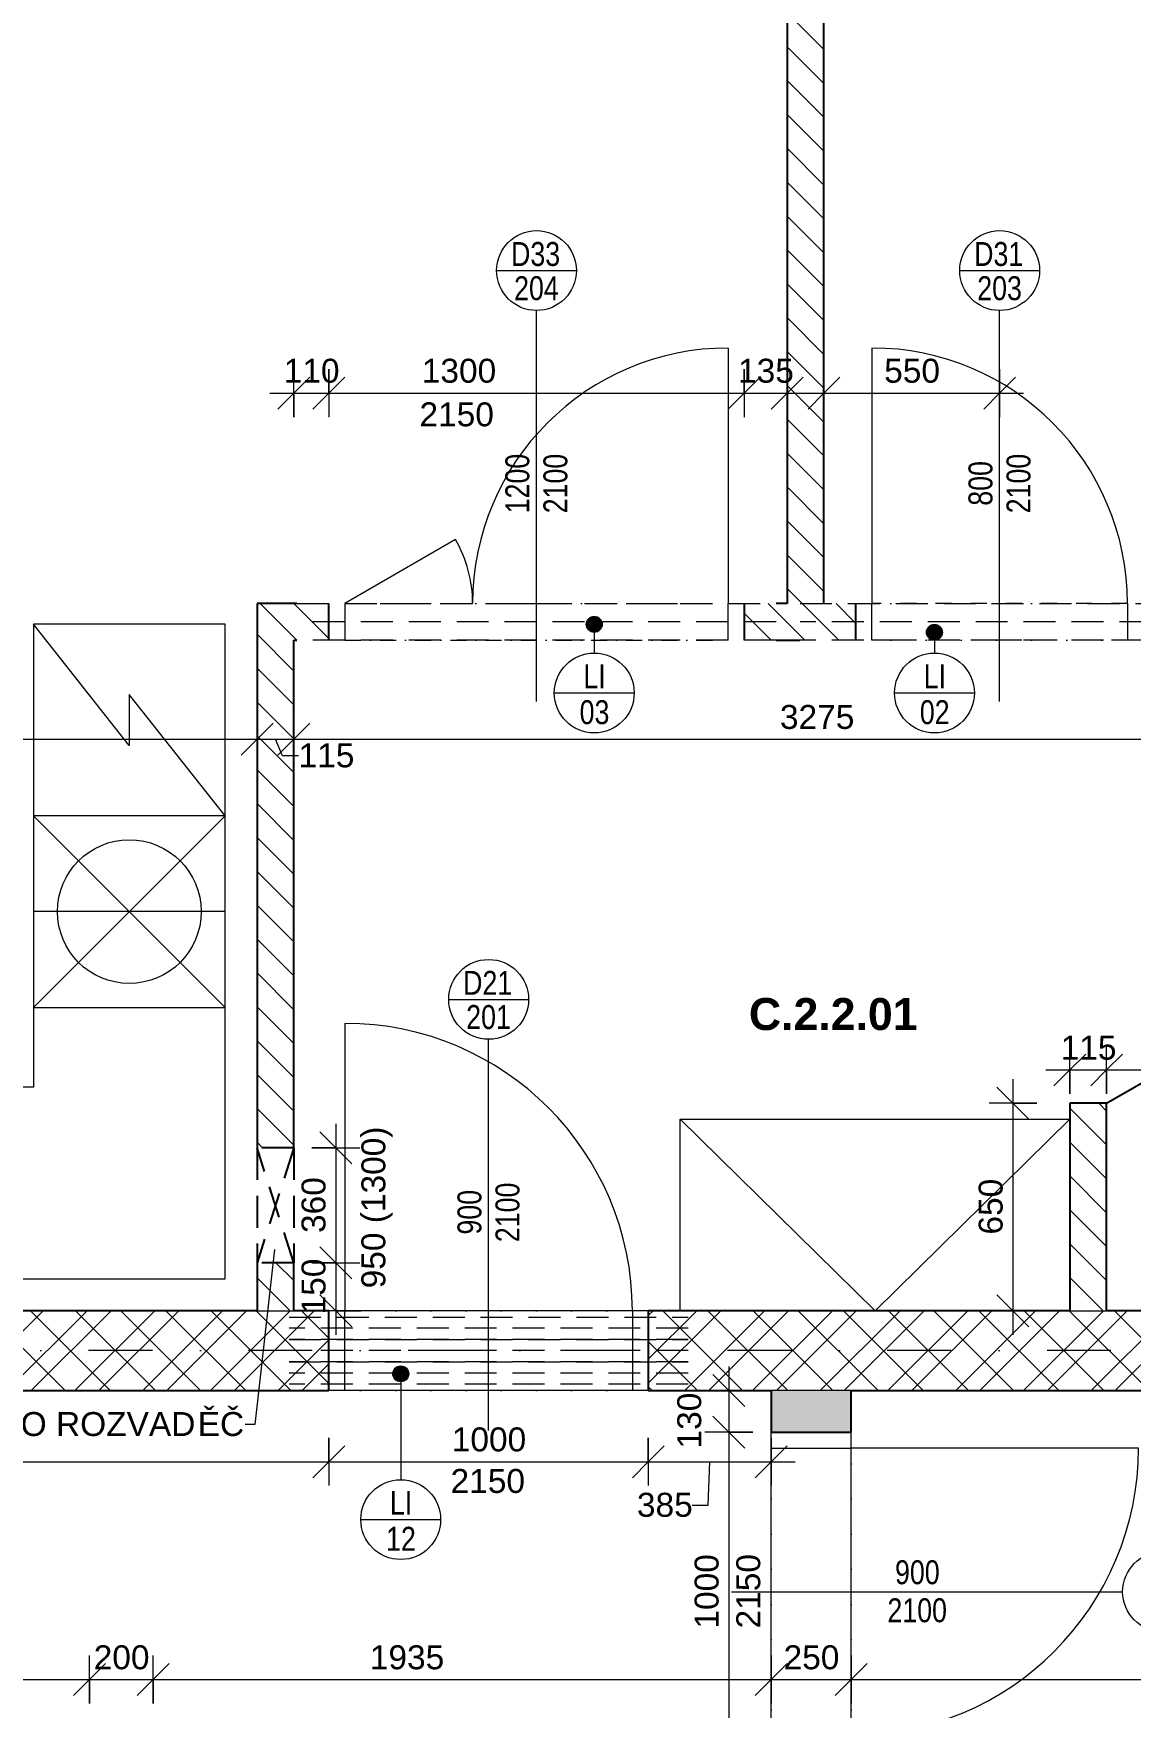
# Model space of a CAD drawing. Header units: millimetres. Extents: x -47720 to -5768, y -7799 to 13087.
# Drawn here: x -35010 to -31575, y -1719 to 3523 of the extents above; entities that cross this region are included whole.
import ezdxf

# ---------------------------------------------------------------- set-up
doc = ezdxf.new("R2010")
doc.units = ezdxf.units.MM
for name, pattern in [('HA_Dash_3mm-S1mm', [150, 100, -50]), ('HA_DashDot_10mm-S3mm', [500, 200, -150, 0, -150]), ('HA_DashDot_2_2mm-S0_6mm', [110, 50, -30, 0, -30])]:
    doc.linetypes.add(name, pattern=pattern)
for name, color, linetype, lineweight in [('A-____-____-DIMS', 9, 'Continuous', 5), ('A-____-____-DIMS-50', 9, 'Continuous', 5), ('A-____-____-IDEN', 9, 'Continuous', 9), ('A-AREA-____-IDEN', 9, 'Continuous', 9), ('A-DETL-____-OTLN', 9, 'Continuous', 25), ('A-DOOR-____-IDEN', 9, 'Continuous', 9), ('A-DOOR-____-MCUT', 9, 'HA_DashDot_2_2mm-S0_6mm', 9), ('A-DOOR-____-OTLN', 9, 'Continuous', 9), ('A-DOOR-FRAM-MCUT', 9, 'Continuous', 9), ('A-GENM-____-HDLN', 9, 'HA_Dash_3mm-S1mm', 9), ('A-GENM-____-IDEN', 9, 'Continuous', 9), ('A-GENM-____-MCUT', 9, 'HA_Dash_3mm-S1mm', 25), ('A-GENM-____-OTLN', 9, 'Continuous', 9), ('A-WALL-____-MCUT', 9, 'Continuous', 25), ('A-WALL-____-PATT', 9, 'Continuous', 25), ('I-FURN-____-OTLN', 9, 'Continuous', 9), ('I-WALL-____-MCUT', 9, 'Continuous', 25), ('Q-CASE-____-OTLN', 9, 'Continuous', 9), ('Q-SPCQ-____-OTLN', 9, 'Continuous', 9), ('S-GRID-____-OTLN', 9, 'Continuous', 5)]:
    doc.layers.add(name, color=color, linetype=linetype, lineweight=lineweight)
doc.styles.add('Arial_1', font='arial.ttf', dxfattribs={"height": 75})
doc.styles.add('Arial_2', font='arial.ttf', dxfattribs={"width": 0.8, "height": 75})
doc.styles.add('Arial_B', font='arialbd.ttf', dxfattribs={"height": 100})
doc.dimstyles.new('Inner_Dimensions', dxfattribs={"dimscale": 304.8, "dimtxt": 76.519455, "dimasz": 0.328084, "dimexe": 0.246063, "dimexo": 0.0625, "dimgap": 0.032808, "dimtad": 1, "dimdec": 0, "dimzin": 0, "dimdsep": 46, "dimtxsty": 'Arial_1', "dimblk1": 'OBLIQUE', "dimblk2": 'OBLIQUE', "dimsah": 1, "dimcen": 0.09, "dimdle": 0.246063, "dimazin": 0, "dimtfac": 1, "dimtdec": 4, "dimtix": 1, "dimtmove": 0, "dimatfit": 3, "dimfxl": 0.246063, "dimfxlon": 1, "dimtvp": 1, "dimtolj": 1, "dimtzin": 0, "dimlwd": 9, "dimlwe": 9, "dimarcsym": 2})
doc.dimstyles.new('Inner_Dimensions_1', dxfattribs={"dimscale": 304.8, "dimtxt": 76.519455, "dimasz": 0.328084, "dimexe": 0.246063, "dimexo": 0.0625, "dimgap": 0.032808, "dimtad": 1, "dimdec": 0, "dimzin": 0, "dimdsep": 46, "dimtxsty": 'Arial_1', "dimblk1": 'OBLIQUE', "dimblk2": 'OBLIQUE', "dimsah": 1, "dimcen": 0.09, "dimdle": 0.246063, "dimazin": 0, "dimtfac": 1, "dimtdec": 4, "dimtix": 1, "dimtmove": 1, "dimatfit": 3, "dimfxl": 0.246063, "dimfxlon": 1, "dimtvp": 1, "dimtolj": 1, "dimtzin": 0, "dimlwd": 9, "dimlwe": 9, "dimarcsym": 2})
doc.dimstyles.new('Inner_Dimensions_2', dxfattribs={"dimscale": 304.8, "dimtxt": 76.519455, "dimasz": 0.328084, "dimexe": 0.246063, "dimexo": 0.0625, "dimgap": 0.032808, "dimtad": 1, "dimdec": 0, "dimzin": 0, "dimdsep": 46, "dimtxsty": 'Arial_1', "dimblk1": 'OBLIQUE', "dimblk2": 'OBLIQUE', "dimsah": 1, "dimcen": 0.09, "dimdle": 0.246063, "dimazin": 0, "dimtfac": 1, "dimtdec": 4, "dimtix": 1, "dimtmove": 2, "dimatfit": 3, "dimfxl": 0.246063, "dimfxlon": 1, "dimtvp": 1, "dimtolj": 1, "dimtzin": 0, "dimlwd": 9, "dimlwe": 9, "dimarcsym": 2})
pattern_1 = [(135, (0, 0), (-53.03301, -53.03301), [])]

# ---------------------------------------------------------------- blocks, each defined once
blk = doc.blocks.new('HA_DR_Double_Swing_Solid - In_BJ_1200x2100_800-1662813-DPS_2NP-C')
at = {"layer": 'A-DOOR-____-MCUT'}
for p, q in [((-600, 57.5), (600, 57.5)), ((-600, -57.5), (600, -57.5))]:
    blk.add_line(p, q, dxfattribs=at)
at = {"layer": 'A-DOOR-____-OTLN', "lineweight": 5}
for p, q in [((600, 857.5), (600, 57.5)), ((-253.6, 257.5), (-599.9, 57.5))]:
    blk.add_line(p, q, dxfattribs=at)
for centre, radius, start, end in [((600, 57.5), 800, 90, 180), ((-600, 57.5), 400, 360, 30)]:
    blk.add_arc(centre, radius, start, end, dxfattribs=at)
at = {"layer": 'A-DOOR-FRAM-MCUT'}
for p, q in [((-600, 57.5), (-600, -57.5)), ((600, -57.5), (600, 57.5))]:
    blk.add_line(p, q, dxfattribs=at)
blk = doc.blocks.new('HA_DR_Single_Swing_Solid - In_BJ_800x2100-2040331-DPS_2NP-C')
at = {"layer": 'A-DOOR-____-MCUT'}
for p, q in [((-400, 57.5), (400, 57.5)), ((-400, -57.5), (400, -57.5))]:
    blk.add_line(p, q, dxfattribs=at)
at = {"layer": 'A-DOOR-____-OTLN', "lineweight": 5}
blk.add_line((400, -857.5), (400, -57.5), dxfattribs=at)
blk.add_arc((400, -57.5), 800, 180, 270, dxfattribs=at)
at = {"layer": 'A-DOOR-FRAM-MCUT'}
for p, q in [((-400, -57.5), (-400, 57.5)), ((400, 57.5), (400, -57.5))]:
    blk.add_line(p, q, dxfattribs=at)
blk = doc.blocks.new('HA_DR_Single_Swing_Solid - In_BJ_900x2100_Vstup-2040226-DPS_2NP-C')
at = {"layer": 'A-DOOR-____-MCUT'}
for p, q in [((-450, 125), (450, 125)), ((-450, -125), (450, -125))]:
    blk.add_line(p, q, dxfattribs=at)
at = {"layer": 'A-DOOR-____-OTLN'}
for p, q in [((-500, 125), (500, 125)), ((-500, -125), (500, -125))]:
    blk.add_line(p, q, dxfattribs=at)
at = {"layer": 'A-DOOR-____-OTLN', "lineweight": 5}
blk.add_line((450, -1025), (450, -125), dxfattribs=at)
blk.add_arc((450, -125), 900, 180, 270, dxfattribs=at)
at = {"layer": 'A-DOOR-FRAM-MCUT'}
for p, q in [((-450, -125), (-450, 125)), ((450, 125), (450, -125))]:
    blk.add_line(p, q, dxfattribs=at)
blk = doc.blocks.new('Casework 4 - Casework 6-1427864-DPS_2NP-C')
at = {"layer": 'Q-CASE-____-OTLN'}
for p, q in [((-36614.9, 1073.2), (-36614.9, 238.2)), ((-36014.9, 223.2), (-36014.9, 1073.2)), ((-35009.9, 473.2), (-35009.9, 223.2)), ((-34409.9, -376.8), (-34409.9, 473.2)), ((-35009.9, 223.2), (-36014.9, 223.2)), ((-36364.9, 123.2), (-36364.9, -376.8)), ((-36364.9, -376.8), (-36359.9, -376.8)), ((-36244.9, -376.8), (-34409.9, -376.8))]:
    blk.add_line(p, q, dxfattribs=at)
blk = doc.blocks.new('Lednice_Mraznička_ADNS - Lednice 600x600x1800-V3-DPS_2NP-C')
at = {"layer": 'Q-SPCQ-____-OTLN'}
for p, q in [((300, 300), (-300, 300)), ((-300, 300), (-300, -300)), ((300, 300), (-80, 0)), ((80, 0), (-300, -300)), ((-80, 0), (80, 0)), ((-300, -300), (300, -300))]:
    blk.add_line(p, q, dxfattribs=at)
blk = doc.blocks.new('Kuchyňská_linka_myčka_ADNS - Myčka-1423139-DPS_2NP-C')
at = {"layer": 'Q-SPCQ-____-OTLN'}
for p, q in [((300, 300), (-300, 300)), ((-300, 300), (-300, -300)), ((300, 300), (-300, -300)), ((-300, 300), (300, -300)), ((300, 300), (-300, 300)), ((-300, 300), (-300, 0)), ((300, -300), (300, 300)), ((300, 0), (300, 300)), ((-300, 0), (300, 0)), ((-300, -300), (300, -300))]:
    blk.add_line(p, q, dxfattribs=at)
blk.add_circle((0, 0), 225, dxfattribs=at)
blk = doc.blocks.new('HA_DR_Single_Swing_Solid - In_BJ_900x2100_Vstup-2040222-DPS_2NP-C')
at = {"layer": 'A-DOOR-____-MCUT'}
for p, q in [((-450, 125), (450, 125)), ((-450, -125), (450, -125))]:
    blk.add_line(p, q, dxfattribs=at)
at = {"layer": 'A-DOOR-____-OTLN'}
for p, q in [((-500, 125), (500, 125)), ((-500, -125), (500, -125))]:
    blk.add_line(p, q, dxfattribs=at)
at = {"layer": 'A-DOOR-____-OTLN', "lineweight": 5}
blk.add_line((450, -1025), (450, -125), dxfattribs=at)
blk.add_arc((450, -125), 900, 180, 270, dxfattribs=at)
at = {"layer": 'A-DOOR-FRAM-MCUT'}
for p, q in [((-450, -125), (-450, 125)), ((450, 125), (450, -125))]:
    blk.add_line(p, q, dxfattribs=at)
blk = doc.blocks.new('NAB_Šatní_skříň_ADNS - 600x2000xšířka-1703272-DPS_2NP-C')
at = {"layer": 'I-FURN-____-OTLN'}
for p, q in [((0, -600), (610, 0)), ((610, 0), (1220, -600)), ((1220, 0), (1220, -599.9)), ((1219.9, -600), (0.1, -600))]:
    blk.add_line(p, q, dxfattribs=at)
blk = doc.blocks.new('TB_Porotherm KP7_1250mm - TB_Porotherm KP7_1250mm-1864450-DPS_2NP-C')
at = {"layer": 'A-GENM-____-HDLN'}
for p, q in [((-625, 35), (625, 35)), ((-625, 0), (625, 0)), ((625, -35), (-625, -35))]:
    blk.add_line(p, q, dxfattribs=at)
blk = doc.blocks.new('TB_Porotherm KP11_5_1250mm - TB_Porotherm KP11_5_1250mm-1870064-DPS_2NP-C')
at = {"layer": 'A-GENM-____-HDLN'}
for p, q in [((-625, 57.5), (625, 57.5)), ((-625, 0), (625, 0)), ((625, -57.5), (-625, -57.5))]:
    blk.add_line(p, q, dxfattribs=at)
blk = doc.blocks.new('TB_Porotherm KP11_5_1500mm - TB_Porotherm KP11_5_1500mm-1870867-DPS_2NP-C')
at = {"layer": 'A-GENM-____-HDLN'}
for p, q in [((-750, 57.5), (750, 57.5)), ((-750, 0), (750, 0)), ((750, -57.5), (-750, -57.5))]:
    blk.add_line(p, q, dxfattribs=at)
blk = doc.blocks.new('HA_GM_Opening_Rectangle_WallBased - Default-1969288-DPS_2NP-C')
at = {"layer": 'A-GENM-____-MCUT'}
for p, q in [((305, 57.5), (-55, -57.5)), ((-55, 57.5), (305, -57.5)), ((-55, 57.5), (-55, -57.5)), ((-55, 57.5), (305, 57.5)), ((305, 57.5), (305, -57.5)), ((-55, -57.5), (305, -57.5))]:
    blk.add_line(p, q, dxfattribs=at)
blk = doc.blocks.new('DIMBLOCK21-DPS_2NP-C')
at = {"layer": 'A-____-____-DIMS-50', "lineweight": 9}
for p, q in [((-36709.9, 1387.9), (-36709.9, 1237.9)), ((-36709.9, 1312.9), (-36709.9, 1387.9)), ((-34309.9, 1387.9), (-34309.9, 1237.9)), ((-34309.9, 1312.9), (-34309.9, 1387.9)), ((-36709.9, 1312.9), (-36759.9, 1262.9)), ((-36709.9, 1312.9), (-36659.9, 1362.9)), ((-36709.9, 1312.9), (-34309.9, 1312.9)), ((-34309.9, 1312.9), (-34359.9, 1262.9)), ((-34309.9, 1312.9), (-34259.9, 1362.9))]:
    blk.add_line(p, q, dxfattribs=at)
at = {"layer": 'A-____-____-DIMS-50', "color": 0, "lineweight": 9, "insert": (-35625.3, 1420.3), "char_height": 75, "width": 276.883, "attachment_point": 1, "line_spacing_factor": 0.941778, "style": 'Arial_1'}
blk.add_mtext('2400', dxfattribs=at)
blk = doc.blocks.new('_Oblique')
at = {"color": 0, "linetype": 'ByBlock', "lineweight": -2}
blk.add_line((-0.5, -0.5), (0.5, 0.5), dxfattribs=at)
blk = doc.blocks.new('DIMBLOCK22-DPS_2NP-C')
at = {"layer": 'A-____-____-DIMS-50', "lineweight": 9}
for p, q in [((-34309.9, 1387.9), (-34309.9, 1237.9)), ((-34309.9, 1312.9), (-34309.9, 1387.9)), ((-34194.9, 1387.9), (-34194.9, 1237.9)), ((-34194.9, 1312.9), (-34194.9, 1387.9)), ((-34309.9, 1312.9), (-34359.9, 1262.9)), ((-34309.9, 1312.9), (-34259.9, 1362.9)), ((-34309.9, 1312.9), (-34194.9, 1312.9)), ((-34229.9, 1261.5), (-34252.4, 1312.9)), ((-34194.9, 1312.9), (-34244.9, 1262.9)), ((-34194.9, 1312.9), (-34144.9, 1362.9)), ((-34179.9, 1261.5), (-34229.9, 1261.5))]:
    blk.add_line(p, q, dxfattribs=at)
at = {"layer": 'A-____-____-DIMS-50', "color": 0, "lineweight": 9, "insert": (-34179.9, 1300), "char_height": 75, "width": 207.662, "attachment_point": 1, "line_spacing_factor": 0.941778, "style": 'Arial_1'}
blk.add_mtext('115', dxfattribs=at)
blk = doc.blocks.new('DIMBLOCK23-DPS_2NP-C')
at = {"layer": 'A-____-____-DIMS-50', "lineweight": 9}
for p, q in [((-34194.9, 1387.9), (-34194.9, 1237.9)), ((-34194.9, 1312.9), (-34194.9, 1387.9)), ((-30919.9, 1237.9), (-30919.9, 1387.9)), ((-34194.9, 1312.9), (-34244.9, 1262.9)), ((-34194.9, 1312.9), (-34144.9, 1362.9)), ((-34194.9, 1312.9), (-30919.9, 1312.9)), ((-30919.9, 1312.9), (-30969.9, 1262.9)), ((-30919.9, 1312.9), (-30869.9, 1362.9)), ((-30919.9, 1312.9), (-30919.9, 1237.9))]:
    blk.add_line(p, q, dxfattribs=at)
at = {"layer": 'A-____-____-DIMS-50', "color": 0, "lineweight": 9, "insert": (-32672.8, 1420.3), "char_height": 75, "width": 276.883, "attachment_point": 1, "line_spacing_factor": 0.941778, "style": 'Arial_1'}
blk.add_mtext('3275', dxfattribs=at)
blk = doc.blocks.new('HA_TAG_Door_TypeMark_wDimensions - Scale50_Left with Bouble-921048-DPS_2NP-C')
at = {"layer": 'A-DOOR-____-IDEN'}
for p, q in [((-2.5, 22), (2.5, 22)), ((0, -5), (0, 19.5))]:
    blk.add_line(p, q, dxfattribs=at)
blk.add_circle((0, 22), 2.5, dxfattribs=at)
blk = doc.blocks.new('HA_TAG_Door_TypeMark_wDimensions - Scale50_Right with Bouble-921060-DPS_2NP-C')
at = {"layer": 'A-DOOR-____-IDEN'}
for p, q in [((0, 5), (0, -19.5)), ((-2.5, -22), (2.5, -22))]:
    blk.add_line(p, q, dxfattribs=at)
blk.add_circle((0, -22), 2.5, dxfattribs=at)
blk = doc.blocks.new('DIMBLOCK120-DPS_2NP-C')
at = {"layer": 'A-____-____-DIMS-50', "lineweight": 9}
for p, q in [((-36634.9, -1707), (-36634.9, -1557)), ((-34834.9, -1707), (-34834.9, -1557)), ((-36634.9, -1632), (-36584.9, -1582)), ((-34834.9, -1632), (-34784.9, -1582)), ((-36634.9, -1632), (-36684.9, -1682)), ((-36634.9, -1632), (-34834.9, -1632)), ((-36634.9, -1632), (-36634.9, -1707)), ((-34834.9, -1632), (-34884.9, -1682)), ((-34834.9, -1632), (-34834.9, -1707))]:
    blk.add_line(p, q, dxfattribs=at)
at = {"layer": 'A-____-____-DIMS-50', "color": 0, "lineweight": 9, "insert": (-35850.3, -1524.6), "char_height": 75, "width": 276.883, "attachment_point": 1, "line_spacing_factor": 0.941778, "style": 'Arial_1'}
blk.add_mtext('1800', dxfattribs=at)
blk = doc.blocks.new('DIMBLOCK121-DPS_2NP-C')
at = {"layer": 'A-____-____-DIMS-50', "lineweight": 9}
for p, q in [((-34834.9, -1707), (-34834.9, -1557)), ((-34634.9, -1707), (-34634.9, -1557)), ((-34834.9, -1632), (-34784.9, -1582)), ((-34634.9, -1632), (-34584.9, -1582)), ((-34834.9, -1632), (-34884.9, -1682)), ((-34834.9, -1632), (-34634.9, -1632)), ((-34834.9, -1632), (-34834.9, -1707)), ((-34634.9, -1632), (-34684.9, -1682)), ((-34634.9, -1632), (-34634.9, -1707))]:
    blk.add_line(p, q, dxfattribs=at)
at = {"layer": 'A-____-____-DIMS-50', "color": 0, "lineweight": 9, "insert": (-34821.4, -1524.6), "char_height": 75, "width": 207.662, "attachment_point": 1, "line_spacing_factor": 0.941778, "style": 'Arial_1'}
blk.add_mtext('200', dxfattribs=at)
blk = doc.blocks.new('DIMBLOCK122-DPS_2NP-C')
at = {"layer": 'A-____-____-DIMS-50', "lineweight": 9}
for p, q in [((-34634.9, -1707), (-34634.9, -1557)), ((-32699.9, -1557), (-32699.9, -1707)), ((-32699.9, -1632), (-32699.9, -1557)), ((-34634.9, -1632), (-34584.9, -1582)), ((-32699.9, -1632), (-32649.9, -1582)), ((-34634.9, -1632), (-34684.9, -1682)), ((-34634.9, -1632), (-32699.9, -1632)), ((-34634.9, -1632), (-34634.9, -1707)), ((-32699.9, -1632), (-32749.9, -1682))]:
    blk.add_line(p, q, dxfattribs=at)
at = {"layer": 'A-____-____-DIMS-50', "color": 0, "lineweight": 9, "insert": (-33956.9, -1524.6), "char_height": 75, "width": 276.883, "attachment_point": 1, "line_spacing_factor": 0.941778, "style": 'Arial_1'}
blk.add_mtext('1935', dxfattribs=at)
blk = doc.blocks.new('DIMBLOCK123-DPS_2NP-C')
at = {"layer": 'A-____-____-DIMS-50', "lineweight": 9}
for p, q in [((-32699.9, -1557), (-32699.9, -1707)), ((-32699.9, -1632), (-32699.9, -1557)), ((-32449.9, -1557), (-32449.9, -1707)), ((-32449.9, -1632), (-32449.9, -1557)), ((-32699.9, -1632), (-32649.9, -1582)), ((-32449.9, -1632), (-32399.9, -1582)), ((-32699.9, -1632), (-32749.9, -1682)), ((-32699.9, -1632), (-32449.9, -1632)), ((-32449.9, -1632), (-32499.9, -1682))]:
    blk.add_line(p, q, dxfattribs=at)
at = {"layer": 'A-____-____-DIMS-50', "color": 0, "lineweight": 9, "insert": (-32661.4, -1524.6), "char_height": 75, "width": 207.662, "attachment_point": 1, "line_spacing_factor": 0.941778, "style": 'Arial_1'}
blk.add_mtext('250', dxfattribs=at)
blk = doc.blocks.new('DIMBLOCK124-DPS_2NP-C')
at = {"layer": 'A-____-____-DIMS-50', "lineweight": 9}
for p, q in [((-32449.9, -1557), (-32449.9, -1707)), ((-32449.9, -1632), (-32449.9, -1557)), ((-29499.9, -1707), (-29499.9, -1557)), ((-32449.9, -1632), (-32399.9, -1582)), ((-29499.9, -1632), (-29449.9, -1582)), ((-32449.9, -1632), (-32499.9, -1682)), ((-32449.9, -1632), (-29499.9, -1632)), ((-29499.9, -1632), (-29549.9, -1682)), ((-29499.9, -1632), (-29499.9, -1707))]:
    blk.add_line(p, q, dxfattribs=at)
at = {"layer": 'A-____-____-DIMS-50', "color": 0, "lineweight": 9, "insert": (-31090.3, -1524.6), "char_height": 75, "width": 276.883, "attachment_point": 1, "line_spacing_factor": 0.941778, "style": 'Arial_1'}
blk.add_mtext('2950', dxfattribs=at)
blk = doc.blocks.new('DIMBLOCK145-DPS_2NP-C')
at = {"layer": 'A-____-____-DIMS-50', "lineweight": 9}
for p, q in [((-32832.5, -726.8), (-32882.5, -676.8)), ((-32832.5, -651.8), (-32832.5, -856.8)), ((-32757.5, -726.8), (-32907.5, -726.8)), ((-32832.5, -726.8), (-32782.5, -776.8)), ((-32832.5, -726.8), (-32757.5, -726.8)), ((-32832.5, -856.8), (-32882.5, -806.8)), ((-32757.5, -856.8), (-32907.5, -856.8)), ((-32832.5, -856.8), (-32782.5, -906.8)), ((-32832.5, -856.8), (-32757.5, -856.8))]:
    blk.add_line(p, q, dxfattribs=at)
at = {"layer": 'A-____-____-DIMS-50', "color": 0, "lineweight": 9, "insert": (-32994.3, -908.2), "char_height": 75, "width": 207.662, "attachment_point": 1, "rotation": 90, "line_spacing_factor": 0.941778, "style": 'Arial_1'}
blk.add_mtext('130', dxfattribs=at)
blk = doc.blocks.new('DIMBLOCK146-DPS_2NP-C')
at = {"layer": 'A-____-____-DIMS-50', "lineweight": 9}
for p, q in [((-32832.5, -856.8), (-32882.5, -806.8)), ((-32757.5, -856.8), (-32907.5, -856.8)), ((-32832.5, -856.8), (-32832.5, -1856.8)), ((-32832.5, -856.8), (-32782.5, -906.8)), ((-32832.5, -856.8), (-32757.5, -856.8)), ((-32832.5, -1856.8), (-32882.5, -1806.8)), ((-32757.5, -1856.8), (-32907.5, -1856.8)), ((-32832.5, -1856.8), (-32782.5, -1906.8)), ((-32832.5, -1856.8), (-32757.5, -1856.8))]:
    blk.add_line(p, q, dxfattribs=at)
at = {"layer": 'A-____-____-DIMS-50', "color": 0, "lineweight": 9, "insert": (-32939.9, -1472.2), "char_height": 75, "width": 276.883, "attachment_point": 1, "rotation": 90, "line_spacing_factor": 0.941778, "style": 'Arial_1'}
blk.add_mtext('1000', dxfattribs=at)
blk = doc.blocks.new('DIMBLOCK150-DPS_2NP-C')
at = {"layer": 'A-____-____-DIMS-50', "lineweight": 9}
for p, q in [((-39124.9, -874.6), (-39124.9, -1024.6)), ((-39124.9, -949.6), (-39124.9, -874.6)), ((-34084.9, -874.6), (-34084.9, -1024.6)), ((-34084.9, -949.6), (-34084.9, -874.6)), ((-39124.9, -949.6), (-39074.9, -899.6)), ((-34084.9, -949.6), (-34034.9, -899.6)), ((-39124.9, -949.6), (-39174.9, -999.6)), ((-39124.9, -949.6), (-34084.9, -949.6)), ((-34084.9, -949.6), (-34134.9, -999.6))]:
    blk.add_line(p, q, dxfattribs=at)
at = {"layer": 'A-____-____-DIMS-50', "color": 0, "lineweight": 9, "insert": (-36720.3, -842.2), "char_height": 75, "width": 276.883, "attachment_point": 1, "line_spacing_factor": 0.941778, "style": 'Arial_1'}
blk.add_mtext('5040', dxfattribs=at)
blk = doc.blocks.new('DIMBLOCK151-DPS_2NP-C')
at = {"layer": 'A-____-____-DIMS-50', "lineweight": 9}
for p, q in [((-34084.9, -874.6), (-34084.9, -1024.6)), ((-34084.9, -949.6), (-34084.9, -874.6)), ((-33084.9, -874.6), (-33084.9, -1024.6)), ((-33084.9, -949.6), (-33084.9, -874.6)), ((-34084.9, -949.6), (-34034.9, -899.6)), ((-33084.9, -949.6), (-33034.9, -899.6)), ((-34084.9, -949.6), (-34134.9, -999.6)), ((-34084.9, -949.6), (-33084.9, -949.6)), ((-33084.9, -949.6), (-33134.9, -999.6))]:
    blk.add_line(p, q, dxfattribs=at)
at = {"layer": 'A-____-____-DIMS-50', "color": 0, "lineweight": 9, "insert": (-33700.3, -842.2), "char_height": 75, "width": 276.883, "attachment_point": 1, "line_spacing_factor": 0.941778, "style": 'Arial_1'}
blk.add_mtext('1000', dxfattribs=at)
blk = doc.blocks.new('DIMBLOCK152-DPS_2NP-C')
at = {"layer": 'A-____-____-DIMS-50', "lineweight": 9}
for p, q in [((-33084.9, -874.6), (-33084.9, -1024.6)), ((-33084.9, -949.6), (-33084.9, -874.6)), ((-32699.9, -874.6), (-32699.9, -1024.6)), ((-32699.9, -949.6), (-32699.9, -874.6)), ((-33084.9, -949.6), (-33034.9, -899.6)), ((-32699.9, -949.6), (-32649.9, -899.6)), ((-33084.9, -949.6), (-33134.9, -999.6)), ((-33084.9, -949.6), (-32624.9, -949.6)), ((-32897.5, -1085.5), (-32892.4, -949.6)), ((-32699.9, -949.6), (-32749.9, -999.6)), ((-32947.5, -1085.5), (-32897.5, -1085.5))]:
    blk.add_line(p, q, dxfattribs=at)
at = {"layer": 'A-____-____-DIMS-50', "color": 0, "lineweight": 9, "insert": (-33120.6, -1047), "char_height": 75, "width": 207.662, "attachment_point": 1, "line_spacing_factor": 0.941778, "style": 'Arial_1'}
blk.add_mtext('385', dxfattribs=at)
blk = doc.blocks.new('DIMBLOCK172-DPS_2NP-C')
at = {"layer": 'A-____-____-DIMS-50', "lineweight": 9}
for p, q in [((-31764.9, 202.2), (-31764.9, 352.2)), ((-31764.9, 277.2), (-31714.9, 327.2)), ((-31649.9, 202.2), (-31649.9, 352.2)), ((-31649.9, 277.2), (-31599.9, 327.2)), ((-31839.9, 277.2), (-31649.9, 277.2)), ((-31764.9, 277.2), (-31814.9, 227.2)), ((-31764.9, 277.2), (-31764.9, 202.2)), ((-31649.9, 277.2), (-31699.9, 227.2)), ((-31649.9, 277.2), (-31649.9, 202.2))]:
    blk.add_line(p, q, dxfattribs=at)
at = {"layer": 'A-____-____-DIMS-50', "color": 0, "lineweight": 9, "insert": (-31793.9, 384.6), "char_height": 75, "width": 207.662, "attachment_point": 1, "line_spacing_factor": 0.941778, "style": 'Arial_1'}
blk.add_mtext('115', dxfattribs=at)
blk = doc.blocks.new('DIMBLOCK173-DPS_2NP-C')
at = {"layer": 'A-____-____-DIMS-50', "lineweight": 9}
for p, q in [((-31649.9, 202.2), (-31649.9, 352.2)), ((-31649.9, 277.2), (-31599.9, 327.2)), ((-30919.9, 352.2), (-30919.9, 202.2)), ((-30919.9, 277.2), (-30919.9, 352.2)), ((-30919.9, 277.2), (-30869.9, 327.2)), ((-31649.9, 277.2), (-31699.9, 227.2)), ((-31649.9, 277.2), (-30844.9, 277.2)), ((-31649.9, 277.2), (-31649.9, 202.2)), ((-30919.9, 277.2), (-30969.9, 227.2))]:
    blk.add_line(p, q, dxfattribs=at)
at = {"layer": 'A-____-____-DIMS-50', "color": 0, "lineweight": 9, "insert": (-31371.4, 476.2), "char_height": 75, "width": 207.662, "attachment_point": 1, "line_spacing_factor": 0.941778, "style": 'Arial_1'}
blk.add_mtext('730', dxfattribs=at)
blk = doc.blocks.new('DIMBLOCK174-DPS_2NP-C')
at = {"layer": 'A-____-____-DIMS-50', "lineweight": 9}
for p, q in [((-31943.2, 173.2), (-31993.2, 223.2)), ((-31943.2, 248.2), (-31943.2, -551.8)), ((-31868.2, 173.2), (-32018.2, 173.2)), ((-31943.2, 173.2), (-31893.2, 123.2)), ((-31943.2, 173.2), (-31868.2, 173.2)), ((-31943.2, -476.8), (-31993.2, -426.8)), ((-31868.2, -476.8), (-32018.2, -476.8)), ((-31943.2, -476.8), (-31893.2, -526.8)), ((-31943.2, -476.8), (-31868.2, -476.8))]:
    blk.add_line(p, q, dxfattribs=at)
at = {"layer": 'A-____-____-DIMS-50', "color": 0, "lineweight": 9, "insert": (-32050.6, -238.3), "char_height": 75, "width": 207.662, "attachment_point": 1, "rotation": 90, "line_spacing_factor": 0.941778, "style": 'Arial_1'}
blk.add_mtext('650', dxfattribs=at)
blk = doc.blocks.new('DIMBLOCK184-DPS_2NP-C')
at = {"layer": 'A-____-____-DIMS-50', "lineweight": 9}
for p, q in [((-34063.3, 108.3), (-34063.3, -326.7)), ((-34063.3, 33.3), (-34113.3, 83.3)), ((-34138.3, 33.3), (-33988.3, 33.3)), ((-34063.3, 33.3), (-34138.3, 33.3)), ((-34063.3, 33.3), (-34013.3, -16.7)), ((-34063.3, -326.7), (-34113.3, -276.7)), ((-34138.3, -326.7), (-33988.3, -326.7)), ((-34063.3, -326.7), (-34138.3, -326.7)), ((-34063.3, -326.7), (-34013.3, -376.7))]:
    blk.add_line(p, q, dxfattribs=at)
at = {"layer": 'A-____-____-DIMS-50', "color": 0, "lineweight": 9, "insert": (-34170.7, -233.3), "char_height": 75, "width": 207.662, "attachment_point": 1, "rotation": 90, "line_spacing_factor": 0.941778, "style": 'Arial_1'}
blk.add_mtext('360', dxfattribs=at)
blk = doc.blocks.new('DIMBLOCK185-DPS_2NP-C')
at = {"layer": 'A-____-____-DIMS-50', "lineweight": 9}
for p, q in [((-34063.3, -326.7), (-34113.3, -276.7)), ((-34138.3, -326.7), (-33988.3, -326.7)), ((-34063.3, -326.7), (-34138.3, -326.7)), ((-34063.3, -326.7), (-34063.3, -551.8)), ((-34063.3, -326.7), (-34013.3, -376.7)), ((-34063.3, -476.8), (-34113.3, -426.8)), ((-33988.3, -476.8), (-34138.3, -476.8)), ((-34063.3, -476.8), (-34013.3, -526.8)), ((-34063.3, -476.8), (-33988.3, -476.8))]:
    blk.add_line(p, q, dxfattribs=at)
at = {"layer": 'A-____-____-DIMS-50', "color": 0, "lineweight": 9, "insert": (-34170.7, -488.3), "char_height": 75, "width": 207.662, "attachment_point": 1, "rotation": 90, "line_spacing_factor": 0.941778, "style": 'Arial_1'}
blk.add_mtext('150', dxfattribs=at)
blk = doc.blocks.new('HA_TAG_GM_Products - Generic-588599-DPS_2NP-C')
at = {"layer": 'A-GENM-____-IDEN'}
blk.add_line((-2.5, 0), (2.5, 0), dxfattribs=at)
blk.add_circle((0, 0), 2.5, dxfattribs=at)
blk = doc.blocks.new('DIMBLOCK224-DPS_2NP-C')
at = {"layer": 'A-____-____-DIMS-50', "lineweight": 9}
for p, q in [((-34194.9, 2322.1), (-34194.9, 2472.1)), ((-34084.9, 2472.1), (-34084.9, 2322.1)), ((-34084.9, 2397.1), (-34084.9, 2472.1)), ((-34194.9, 2397.1), (-34144.9, 2447.1)), ((-34084.9, 2397.1), (-34034.9, 2447.1)), ((-34269.9, 2397.1), (-34084.9, 2397.1)), ((-34194.9, 2397.1), (-34244.9, 2347.1)), ((-34194.9, 2397.1), (-34194.9, 2322.1)), ((-34084.9, 2397.1), (-34134.9, 2347.1))]:
    blk.add_line(p, q, dxfattribs=at)
at = {"layer": 'A-____-____-DIMS-50', "color": 0, "lineweight": 9, "insert": (-34226.4, 2504.5), "char_height": 75, "width": 207.662, "attachment_point": 1, "line_spacing_factor": 0.941778, "style": 'Arial_1'}
blk.add_mtext('110', dxfattribs=at)
blk = doc.blocks.new('DIMBLOCK225-DPS_2NP-C')
at = {"layer": 'A-____-____-DIMS-50', "lineweight": 9}
for p, q in [((-34084.9, 2472.1), (-34084.9, 2322.1)), ((-34084.9, 2397.1), (-34084.9, 2472.1)), ((-32784.9, 2472.1), (-32784.9, 2322.1)), ((-32784.9, 2397.1), (-32784.9, 2472.1)), ((-34084.9, 2397.1), (-34034.9, 2447.1)), ((-32784.9, 2397.1), (-32734.9, 2447.1)), ((-34084.9, 2397.1), (-34134.9, 2347.1)), ((-34084.9, 2397.1), (-32784.9, 2397.1)), ((-32784.9, 2397.1), (-32834.9, 2347.1))]:
    blk.add_line(p, q, dxfattribs=at)
at = {"layer": 'A-____-____-DIMS-50', "color": 0, "lineweight": 9, "insert": (-33794.2, 2504.5), "char_height": 75, "width": 276.883, "attachment_point": 1, "line_spacing_factor": 0.941778, "style": 'Arial_1'}
blk.add_mtext('1300', dxfattribs=at)
blk = doc.blocks.new('DIMBLOCK226-DPS_2NP-C')
at = {"layer": 'A-____-____-DIMS-50', "lineweight": 9}
for p, q in [((-32784.9, 2472.1), (-32784.9, 2322.1)), ((-32784.9, 2397.1), (-32784.9, 2472.1)), ((-32649.9, 2472.1), (-32649.9, 2322.1)), ((-32649.9, 2397.1), (-32649.9, 2472.1)), ((-32784.9, 2397.1), (-32734.9, 2447.1)), ((-32649.9, 2397.1), (-32599.9, 2447.1)), ((-32784.9, 2397.1), (-32834.9, 2347.1)), ((-32784.9, 2397.1), (-32574.9, 2397.1)), ((-32649.9, 2397.1), (-32699.9, 2347.1))]:
    blk.add_line(p, q, dxfattribs=at)
at = {"layer": 'A-____-____-DIMS-50', "color": 0, "lineweight": 9, "insert": (-32803.9, 2504.5), "char_height": 75, "width": 207.662, "attachment_point": 1, "line_spacing_factor": 0.941778, "style": 'Arial_1'}
blk.add_mtext('135', dxfattribs=at)
blk = doc.blocks.new('DIMBLOCK227-DPS_2NP-C')
at = {"layer": 'A-____-____-DIMS-50', "lineweight": 9}
for p, q in [((-32534.9, 2472.1), (-32534.9, 2322.1)), ((-32534.9, 2397.1), (-32534.9, 2472.1)), ((-31984.9, 2472.1), (-31984.9, 2322.1)), ((-31984.9, 2397.1), (-31984.9, 2472.1)), ((-32534.9, 2397.1), (-32484.9, 2447.1)), ((-31984.9, 2397.1), (-31934.9, 2447.1)), ((-32609.9, 2397.1), (-31909.9, 2397.1)), ((-32534.9, 2397.1), (-32584.9, 2347.1)), ((-31984.9, 2397.1), (-32034.9, 2347.1))]:
    blk.add_line(p, q, dxfattribs=at)
at = {"layer": 'A-____-____-DIMS-50', "color": 0, "lineweight": 9, "insert": (-32346.4, 2504.5), "char_height": 75, "width": 207.662, "attachment_point": 1, "line_spacing_factor": 0.941778, "style": 'Arial_1'}
blk.add_mtext('550', dxfattribs=at)

msp = doc.modelspace()

# ---------------------------------------------------------------- hatches: boundary and pattern name
at = {"layer": 'A-GENM-____-IDEN'}
h = msp.add_hatch(color=256, dxfattribs=at)
edge = h.paths.add_edge_path()
edge.add_arc((-33254.2, 1672.8), 25, 0, 360)
h = msp.add_hatch(color=256, dxfattribs=at)
edge = h.paths.add_edge_path()
edge.add_arc((-32189, 1647.7), 25, 0, 360)
h = msp.add_hatch(color=256, dxfattribs=at)
edge = h.paths.add_edge_path()
edge.add_arc((-33860.1, -674.4), 25, 0, 360)
at = {"layer": 'A-WALL-____-PATT', "lineweight": 5}
h = msp.add_hatch(dxfattribs=at)
h.set_pattern_fill('FP_3', color=256, style=0, pattern_type=2)
h.set_pattern_definition(pattern_1)
h.paths.add_polyline_path([(-32534.9, 1738.2), (-32534.9, 6148.2), (-32649.9, 6148.2), (-32649.9, 1738.2)])
h = msp.add_hatch(dxfattribs=at)
h.set_pattern_fill('FP_3', color=256, style=0, pattern_type=2)
h.set_pattern_definition(pattern_1)
h.paths.add_polyline_path([(-34309.9, -476.8), (-34194.9, -476.8), (-34194.9, -326.7), (-34309.9, -326.7)])
h.paths.add_polyline_path([(-34194.9, 33.3), (-34194.9, 1738.2), (-34309.9, 1738.2), (-34309.9, 33.3)])
h = msp.add_hatch(dxfattribs=at)
h.set_pattern_fill('FP_3', color=256, style=0, pattern_type=2)
h.set_pattern_definition(pattern_1)
h.paths.add_polyline_path([(-30919.9, 1623.2), (-30919.9, 1738.2), (-31534.9, 1738.2), (-31534.9, 1623.2)])
h.paths.add_polyline_path([(-32434.9, 1623.2), (-32434.9, 1738.2), (-32784.9, 1738.2), (-32784.9, 1623.2)])
h.paths.add_polyline_path([(-34084.9, 1623.2), (-34084.9, 1738.2), (-34194.9, 1738.2), (-34194.9, 1623.2)])
h = msp.add_hatch(dxfattribs=at)
h.set_pattern_fill('FP_3', color=256, style=0, pattern_type=2)
h.set_pattern_definition(pattern_1)
h.paths.add_polyline_path([(-31649.9, -476.8), (-31649.9, 173.2), (-31764.9, 173.2), (-31764.9, -476.8)])
h = msp.add_hatch(dxfattribs=at)
h.set_pattern_fill('FP_2', color=256, style=0, pattern_type=2)
h.set_pattern_definition([(45, (0, 0), (-106.066, 106.066), []), (45, (75, 0), (-106.066, 106.066), []), (315, (0, 0), (70.71068, 70.71068), [])])
h.paths.add_polyline_path([(-28609.9, -726.8), (-28609.9, -476.8), (-33084.9, -476.8), (-33084.9, -726.8), (-28830.6, -726.8)])
h.paths.add_polyline_path([(-34084.9, -726.8), (-34084.9, -476.8), (-39124.9, -476.8), (-39124.9, -726.8), (-35617.3, -726.8)])
h.paths.add_polyline_path([(-40224.9, -726.8), (-40124.9, -726.8), (-40124.9, -476.8), (-40224.9, -476.8)])
at = {"layer": 'A-WALL-____-PATT', "lineweight": 9}
h = msp.add_hatch(color=256, dxfattribs=at)
h.paths.add_polyline_path([(-32699.9, -5301.8), (-32449.9, -5301.8), (-32449.9, -1856.8), (-32699.9, -1856.8), (-32699.9, -3261.8)])
h.paths.add_polyline_path([(-32699.9, -856.8), (-32449.9, -856.8), (-32449.9, -726.8), (-32699.9, -726.8)])

# ---------------------------------------------------------------- linework, layer by layer
at = {"layer": 'A-____-____-IDEN'}
for p, q in [((-34254.8, -285), (-34317, -832.7)), ((-34317, -832.7), (-34347.2, -832.7))]:
    msp.add_line(p, q, dxfattribs=at)
at = {"layer": 'A-DETL-____-OTLN'}
msp.add_line((-31649.9, 173.2), (-31333.8, 355.7), dxfattribs=at)
at = {"layer": 'A-GENM-____-IDEN'}
for p, q in [((-33254.2, 1672.8), (-33254.2, 1582.8)), ((-32189, 1647.7), (-32189, 1582.8)), ((-33860.1, -674.4), (-33860.1, -1005.9))]:
    msp.add_line(p, q, dxfattribs=at)
for centre in [(-33254.2, 1672.8), (-32189, 1647.7), (-33860.1, -674.4)]:
    msp.add_circle(centre, 25, dxfattribs=at)
at = {"layer": 'A-WALL-____-MCUT', "lineweight": 9}
for p, q in [((-34309.9, -476.8), (-34194.9, -476.8)), ((-31764.9, -476.8), (-31649.9, -476.8)), ((-32449.9, -726.8), (-32699.9, -726.8))]:
    msp.add_line(p, q, dxfattribs=at)
at = {"layer": 'I-WALL-____-MCUT'}
for p, q in [((-32649.9, 6148.2), (-32649.9, 1738.2)), ((-32534.9, 1738.2), (-32534.9, 6148.2)), ((-34185, 1738.2), (-34309.9, 1738.2)), ((-34309.9, 1738.2), (-34309.9, 33.3)), ((-34084.9, 1623.2), (-34084.9, 1738.2)), ((-32784.9, 1738.2), (-32784.9, 1623.2)), ((-32649.9, 1738.2), (-32684.9, 1738.2)), ((-32434.9, 1623.2), (-32434.9, 1738.2)), ((-34194.9, 33.3), (-34194.9, 1623.2)), ((-34194.9, 1623.2), (-34185, 1623.2)), ((-32684.9, 1623.2), (-32610, 1623.2)), ((-31649.9, 173.2), (-31764.9, 173.2)), ((-31764.9, 173.2), (-31764.9, 123.3)), ((-31649.9, -476.8), (-31649.9, 173.2)), ((-31764.9, 123.1), (-31764.9, -476.8)), ((-34309.9, -326.7), (-34309.9, -476.8)), ((-34194.9, -476.8), (-34194.9, -326.7)), ((-34309.9, -476.8), (-36244.9, -476.8)), ((-34084.9, -476.8), (-34194.9, -476.8)), ((-34084.9, -726.8), (-34084.9, -476.8)), ((-32375, -476.8), (-33084.9, -476.8)), ((-33084.9, -476.8), (-33084.9, -726.8)), ((-31764.9, -476.8), (-32374.9, -476.8)), ((-30919.9, -476.8), (-31649.9, -476.8)), ((-39124.9, -726.8), (-34085, -726.8)), ((-33084.9, -726.8), (-32699.9, -726.8)), ((-32699.9, -726.8), (-32699.9, -856.8)), ((-32449.9, -726.8), (-28609.9, -726.8)), ((-32449.9, -856.8), (-32449.9, -726.8)), ((-32699.9, -856.8), (-32449.9, -856.8))]:
    msp.add_line(p, q, dxfattribs=at)
at = {"layer": 'S-GRID-____-OTLN', "linetype": 'HA_DashDot_10mm-S3mm', "lineweight": 9}
msp.add_line((-22634.8, -601.8), (-46120.1, -601.8), dxfattribs=at)

# ---------------------------------------------------------------- block references
at = {"layer": 'A-DOOR-____-IDEN', "xscale": 49.99999999999998, "yscale": 49.99999999999998, "zscale": 49.99999999999998}
for p in [(-33434.9, 1680.7), (-31984.9, 1680.7), (-33584.9, -601.8)]:
    msp.add_blockref('HA_TAG_Door_TypeMark_wDimensions - Scale50_Left with Bouble-921048-DPS_2NP-C', p, dxfattribs=at)
at = {"layer": 'A-DOOR-____-IDEN', "xscale": 49.99999999999998, "yscale": 49.99999999999998, "zscale": 49.99999999999998, "rotation": 89.99999999999979}
msp.add_blockref('HA_TAG_Door_TypeMark_wDimensions - Scale50_Right with Bouble-921060-DPS_2NP-C', (-32574.9, -1356.8), dxfattribs=at)
at = {"layer": 'A-DOOR-____-OTLN'}
msp.add_blockref('HA_DR_Double_Swing_Solid - In_BJ_1200x2100_800-1662813-DPS_2NP-C', (-33434.9, 1680.7), dxfattribs=at)
for name, p, rotation in [('HA_DR_Single_Swing_Solid - In_BJ_800x2100-2040331-DPS_2NP-C', (-31984.9, 1680.7), 180), ('HA_DR_Single_Swing_Solid - In_BJ_900x2100_Vstup-2040226-DPS_2NP-C', (-33584.9, -601.8), 180), ('HA_DR_Single_Swing_Solid - In_BJ_900x2100_Vstup-2040222-DPS_2NP-C', (-32574.9, -1356.8), 89.9999999999997)]:
    msp.add_blockref(name, p, dxfattribs=dict(at, rotation=rotation))
at = {"layer": 'A-GENM-____-IDEN', "xscale": 49.99999999999998, "yscale": 49.99999999999998, "zscale": 49.99999999999998}
for p in [(-33254.2, 1457.8), (-32189, 1457.8), (-33860.1, -1130.9)]:
    msp.add_blockref('HA_TAG_GM_Products - Generic-588599-DPS_2NP-C', p, dxfattribs=at)
at = {"layer": 'A-GENM-____-OTLN'}
for name, p, rotation in [('TB_Porotherm KP11_5_1500mm - TB_Porotherm KP11_5_1500mm-1870867-DPS_2NP-C', (-33434.9, 1680.7), 180), ('TB_Porotherm KP11_5_1250mm - TB_Porotherm KP11_5_1250mm-1870064-DPS_2NP-C', (-31984.9, 1680.7), 180), ('HA_GM_Opening_Rectangle_WallBased - Default-1969288-DPS_2NP-C', (-34252.4, -21.7), 269.9999999999997), ('TB_Porotherm KP7_1250mm - TB_Porotherm KP7_1250mm-1864450-DPS_2NP-C', (-33584.9, -531.8), 180), ('TB_Porotherm KP7_1250mm - TB_Porotherm KP7_1250mm-1864450-DPS_2NP-C', (-33584.9, -601.8), 180), ('TB_Porotherm KP7_1250mm - TB_Porotherm KP7_1250mm-1864450-DPS_2NP-C', (-33584.9, -671.8), 180)]:
    msp.add_blockref(name, p, dxfattribs=dict(at, rotation=rotation))
at = {"layer": 'I-FURN-____-OTLN', "rotation": 180}
msp.add_blockref('NAB_Šatní_skříň_ADNS - 600x2000xšířka-1703272-DPS_2NP-C', (-31764.9, -476.8), dxfattribs=at)
at = {"layer": 'Q-CASE-____-OTLN'}
msp.add_blockref('Casework 4 - Casework 6-1427864-DPS_2NP-C', (0, 0), dxfattribs=at)
at = {"layer": 'Q-SPCQ-____-OTLN'}
for name, p, rotation in [('Lednice_Mraznička_ADNS - Lednice 600x600x1800-V3-DPS_2NP-C', (-34709.9, 1373.2), 269.9999999999991), ('Kuchyňská_linka_myčka_ADNS - Myčka-1423139-DPS_2NP-C', (-34709.9, 773.2), 180)]:
    msp.add_blockref(name, p, dxfattribs=dict(at, rotation=rotation))

# ---------------------------------------------------------------- texts
at = {"layer": 'A-____-____-IDEN', "lineweight": 5, "char_height": 75, "attachment_point": 1, "style": 'Arial_1'}
for s, insert, width in [('ĚČ', (-34495.9, -794.1), 176.371), ('OTVOR PRO ROZVAD', (-35597.2, -794.1), 1334.81)]:
    msp.add_mtext(s, dxfattribs=dict(at, insert=insert, width=width))
at = {"layer": 'A-AREA-____-IDEN', "lineweight": 5, "insert": (-32770, 502.4), "char_height": 100, "width": 653.375, "attachment_point": 1, "style": 'Arial_B'}
msp.add_mtext('C.2.2.01', dxfattribs=at)
at = {"layer": 'A-DOOR-____-IDEN', "lineweight": 5, "char_height": 75, "attachment_point": 1}
for s, insert, width, style in [('D33', (-33514.7, 2870.1), 189.198, 'Arial_2'), ('D31', (-32064.7, 2870.1), 189.198, 'Arial_2'), ('204', (-33505.1, 2763), 173.164, 'Arial_2'), ('203', (-32055.1, 2763), 173.164, 'Arial_2'), ('2150', (-33801.4, 2367.9), 288.607, 'Arial_1'), ('D21', (-33664.7, 587.6), 189.198, 'Arial_2'), ('201', (-33655.1, 480.5), 173.164, 'Arial_2'), ('2150', (-33704, -972.4), 288.607, 'Arial_1'), ('900', (-32312.5, -1258.2), 173.164, 'Arial_2'), ('2100', (-32336.3, -1377.3), 230.886, 'Arial_2')]:
    msp.add_mtext(s, dxfattribs=dict(at, insert=insert, width=width, style=style))
at = {"layer": 'A-DOOR-____-IDEN', "lineweight": 5, "char_height": 75, "attachment_point": 1, "rotation": 90}
for s, insert, width, style in [('1200', (-33532.5, 2020.5), 230.886, 'Arial_2'), ('2100', (-33413.4, 2020.5), 230.886, 'Arial_2'), ('2100', (-31963.4, 2020.5), 230.886, 'Arial_2'), ('800', (-32082.5, 2044.3), 173.164, 'Arial_2'), ('900', (-33682.5, -238.2), 173.164, 'Arial_2'), ('2100', (-33563.4, -262), 230.886, 'Arial_2'), ('2150', (-32809.5, -1471.8), 288.607, 'Arial_1')]:
    msp.add_mtext(s, dxfattribs=dict(at, insert=insert, width=width, style=style))
at = {"layer": 'A-GENM-____-IDEN', "lineweight": 5, "char_height": 75, "attachment_point": 1, "style": 'Arial_2'}
for s, insert, width in [('LI', (-33288, 1547.9), 86.582), ('LI', (-32222.8, 1547.9), 86.582), ('03', (-33300, 1435.2), 115.443), ('02', (-32234.8, 1435.2), 115.443), ('LI', (-33893.9, -1040.8), 86.582), ('12', (-33905.9, -1153.5), 115.443)]:
    msp.add_mtext(s, dxfattribs=dict(at, insert=insert, width=width))
at = {"layer": 'A-GENM-____-IDEN', "lineweight": 5, "insert": (-33983.3, -406.7), "char_height": 75, "width": 629.325, "attachment_point": 1, "rotation": 90, "style": 'Arial_1'}
msp.add_mtext('950 (1300)', dxfattribs=at)

# ---------------------------------------------------------------- dimensions: what is measured, and where the dimension line sits
at = {"layer": 'A-____-____-DIMS', "lineweight": 9}
for base, p1, p2, override, picture, middle in [((-34084.9, 2397.1), (-34194.9, 2322.1), (-34084.9, 2472.1), {"dimpost": '<>', "dimfxl": 186.010752}, 'DIMBLOCK224-DPS_2NP-C', (-34139.9, 2445.4)), ((-32649.9, 2397.1), (-32784.9, 2472.1), (-32649.9, 2472.1), {"dimpost": '<>', "dimfxl": 135}, 'DIMBLOCK226-DPS_2NP-C', (-32717.4, 2445.5)), ((-31984.9, 2397.1), (-32534.9, 2472.1), (-31984.9, 2472.1), {"dimpost": '<>', "dimfxl": 550}, 'DIMBLOCK227-DPS_2NP-C', (-32259.9, 2445.4)), ((-34309.9, 1312.9), (-36709.9, 1387.9), (-34309.9, 1387.9), {"dimpost": '<>', "dimfxl": 2400}, 'DIMBLOCK21-DPS_2NP-C', (-35509.9, 1361.2)), ((-30919.9, 1312.9), (-34194.9, 1387.9), (-30919.9, 1237.9), {"dimpost": '<>', "dimfxl": 3278.433315}, 'DIMBLOCK23-DPS_2NP-C', (-32557.4, 1361.2)), ((-31649.9, 277.2), (-31764.9, 202.2), (-31649.9, 202.2), {"dimpost": '<>', "dimfxl": 115}, 'DIMBLOCK172-DPS_2NP-C', (-31707.4, 325.5)), ((-34084.9, -949.6), (-39124.9, -874.6), (-34084.9, -874.6), {"dimpost": '<>', "dimfxl": 5040}, 'DIMBLOCK150-DPS_2NP-C', (-36604.9, -901.3)), ((-33084.9, -949.6), (-34084.9, -874.6), (-33084.9, -874.6), {"dimpost": '<>', "dimfxl": 1000}, 'DIMBLOCK151-DPS_2NP-C', (-33584.9, -901.3)), ((-34834.9, -1632), (-36634.9, -1707), (-34834.9, -1707), {"dimpost": '<>', "dimfxl": 1800}, 'DIMBLOCK120-DPS_2NP-C', (-35734.9, -1583.7)), ((-34634.9, -1632), (-34834.9, -1707), (-34634.9, -1707), {"dimpost": '<>', "dimfxl": 200}, 'DIMBLOCK121-DPS_2NP-C', (-34734.9, -1583.7)), ((-32449.9, -1632), (-32699.9, -1557), (-32449.9, -1557), {"dimpost": '<>', "dimfxl": 250}, 'DIMBLOCK123-DPS_2NP-C', (-32574.9, -1583.7)), ((-29499.9, -1632), (-32449.9, -1557), (-29499.9, -1707), {"dimpost": '<>', "dimfxl": 2953.781943}, 'DIMBLOCK124-DPS_2NP-C', (-30974.9, -1583.7))]:
    dim = msp.add_linear_dim(base=base, p1=p1, p2=p2, dimstyle='Inner_Dimensions', override=override, dxfattribs=at)
    dim.commit()
    dim.dimension.update_dxf_attribs({"geometry": picture, "text_midpoint": middle})
for base, p1, p2, dimstyle, override, picture, middle in [((-32784.9, 2397.1), (-34084.9, 2472.1), (-32784.9, 2472.1), 'Inner_Dimensions_2', {"dimpost": '<>', "dimfxl": 1300}, 'DIMBLOCK225-DPS_2NP-C', (-33655.8, 2454.5)), ((-34194.9, 1312.9), (-34309.9, 1387.9), (-34194.9, 1387.9), 'Inner_Dimensions_1', {"dimpost": '<>', "dimfxl": 115}, 'DIMBLOCK22-DPS_2NP-C', (-34076.1, 1250)), ((-30919.9, 277.2), (-31649.9, 202.2), (-30919.9, 352.2), 'Inner_Dimensions_2', {"dimpost": '<>', "dimfxl": 745.251635}, 'DIMBLOCK173-DPS_2NP-C', (-31267.6, 426.2)), ((-32699.9, -949.6), (-33084.9, -874.6), (-32699.9, -874.6), 'Inner_Dimensions_1', {"dimpost": '<>', "dimfxl": 385}, 'DIMBLOCK152-DPS_2NP-C', (-33016.8, -1097)), ((-32699.9, -1632), (-34634.9, -1707), (-32699.9, -1557), 'Inner_Dimensions_2', {"dimpost": '<>', "dimfxl": 1940.805245}, 'DIMBLOCK122-DPS_2NP-C', (-33818.4, -1574.6))]:
    dim = msp.add_linear_dim(base=base, p1=p1, p2=p2, dimstyle=dimstyle, override=override, dxfattribs=at)
    dim.commit()
    dim.dimension.update_dxf_attribs({"geometry": picture, "text_midpoint": middle, "dimtype": 160})
for base, p1, p2, override, picture, middle in [((-31943.2, -476.8), (-31868.2, 173.2), (-31868.2, -476.8), {"dimpost": '<>', "dimfxl": 650}, 'DIMBLOCK174-DPS_2NP-C', (-31991.5, -151.8)), ((-34063.3, -326.7), (-34138.3, 33.3), (-34138.3, -326.7), {"dimpost": '<>', "dimfxl": 360}, 'DIMBLOCK184-DPS_2NP-C', (-34111.7, -146.7)), ((-34063.3, -476.8), (-34138.3, -326.7), (-33988.3, -476.8), {"dimpost": '<>', "dimfxl": 212.164603}, 'DIMBLOCK185-DPS_2NP-C', (-34111.6, -401.8)), ((-32832.5, -1856.8), (-32757.5, -856.8), (-32757.5, -1856.8), {"dimpost": '<>', "dimfxl": 1000}, 'DIMBLOCK146-DPS_2NP-C', (-32880.8, -1356.8))]:
    dim = msp.add_linear_dim(base=base, p1=p1, p2=p2, angle=90, dimstyle='Inner_Dimensions', override=override, dxfattribs=at)
    dim.commit()
    dim.dimension.update_dxf_attribs({"geometry": picture, "text_midpoint": middle})
dim = msp.add_linear_dim(base=(-32832.5, -856.8), p1=(-32757.5, -726.8), p2=(-32757.5, -856.8), angle=90, dimstyle='Inner_Dimensions_2', override={"dimpost": '<>', "dimfxl": 130}, dxfattribs=at)
dim.commit()
dim.dimension.update_dxf_attribs({"geometry": 'DIMBLOCK145-DPS_2NP-C', "text_midpoint": (-32944.3, -804.4), "dimtype": 160, "text_rotation": 90})

doc.saveas('drawing.dxf')
